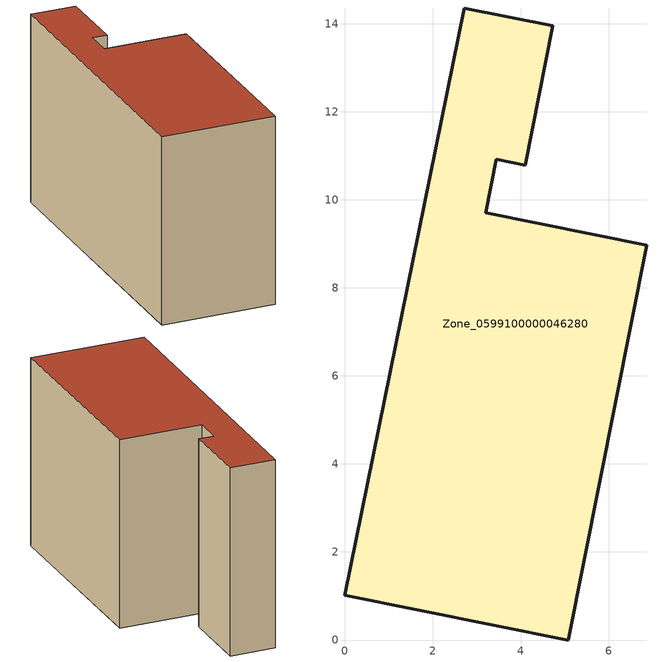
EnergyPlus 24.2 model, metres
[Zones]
Zone_0599100000046280
 floor ground (C_G): 5.08,0 0,1.02 2.71,14.36 4.73,13.96 4.1,10.79 3.44,10.92 3.2,9.71 6.86,8.97 z0
 wall outside (C_F): 3.44,10.92 4.1,10.79 4.73,13.96 2.71,14.36 0,1.02 5.08,0 6.86,8.97 3.2,9.71 3.44,10.92 z0:8.64
 roof outside (C_R): 5.08,0 6.86,8.97 3.2,9.71 3.44,10.92 4.1,10.79 4.73,13.96 2.71,14.36 0,1.02 z8.64
[BUILDING]
Pand.0599100000046280: North Axis=0; Terrain=City; Loads Convergence Tolerance Value=0.04; Temperature Convergence Tolerance Value=0.4; Solar Distribution=FullExterior; Maximum Number of Warmup Days=25; Minimum Number of Warmup Days=1
[Site:Location]
Rotterdam.The.Hague.AP_ZH_NLD Design_Conditions: Latitude=51.96; Longitude=4.45; Time Zone=1; Elevation=-4.5
[SITE:GROUNDTEMPERATURE:BUILDINGSURFACE]
18, 18, 18, 18, 18, 18, 18, 18, 18, 18, 18, 18
[MATERIAL] Thermal Absorptance=0.9; Solar Absorptance=0.7; Visible Absorptance=0.7
Name | Roughness | Thickness | Conductivity | Density | Specific Heat
G.TI.1975-1991 | MediumSmooth | 0.15 | 0.288461 | 540 | 1210
F.TI.1975-1991 | Rough | 0.3 | 0.230769 | 1920 | 840
R.TI.1975-1991 | MediumRough | 0.2 | 0.153846 | 1500 | 1000
[CONSTRUCTION]
C_G: G.TI.1975-1991
C_F: F.TI.1975-1991
C_R: R.TI.1975-1991
[ZONE]
Zone_0599100000046280: Type=1; Multiplier=1; Ceiling Height=Autocalculate; Volume=Autocalculate; Floor Area=autocalculate; Part of Total Floor Area=Yes
[ZONEINFILTRATION:DESIGNFLOWRATE]
Infil_Zone_0599100000046280: Zone or ZoneList or Space or SpaceList=Zone_0599100000046280; Schedule=AlwaysOn; Design Flow Rate Calculation Method=Flow/Area; Flow Rate per Floor Area=0.003; Constant Term Coefficient=1; Temperature Term Coefficient=0; Velocity Term Coefficient=0; Velocity Squared Term Coefficient=0
[HVACTEMPLATE:ZONE:IDEALLOADSAIRSYSTEM]
Zone_0599100000046280: Maximum Heating Supply Air Temperature=50; Minimum Cooling Supply Air Temperature=13; Maximum Heating Supply Air Humidity Ratio=0.0156; Minimum Cooling Supply Air Humidity Ratio=0.0077; Heating Limit=NoLimit; Cooling Limit=NoLimit; Dehumidification Control Type=ConstantSensibleHeatRatio; Cooling Sensible Heat Ratio=0.7; Dehumidification Setpoint=60; Humidification Control Type=None; Humidification Setpoint=30; Outdoor Air Method=None; Outdoor Air Flow Rate per Person=0.00944; Outdoor Air Flow Rate per Zone Floor Area=0; Outdoor Air Flow Rate per Zone=0; Demand Controlled Ventilation Type=None; Outdoor Air Economizer Type=NoEconomizer; Heat Recovery Type=None; Sensible Heat Recovery Effectiveness=0.7; Latent Heat Recovery Effectiveness=0.65
[ZONECONTROL:THERMOSTAT]
ThermostatControl_Zone_0599100000046280: Zone or ZoneList=Zone_0599100000046280; Control Type Schedule=DualSetpointControlType; Control 1=Thermostat_Zone_0599100000046280; Temperature Difference Between Cutout And Setpoint=0
[THERMOSTATSETPOINT:DUALSETPOINT]
Thermostat_Zone_0599100000046280: Heating Setpoint Temperature Schedule=HeatingSetpoint_Zone_0599100000046280; Cooling Setpoint Temperature Schedule=CoolingSetpoint_Zone_0599100000046280
[SCHEDULE:COMPACT]
HeatingSetpoint_Zone_0599100000046280: Through: 12/31, For: AllDays, Until: 24:00, 21
CoolingSetpoint_Zone_0599100000046280: Through: 12/31, For: AllDays, Until: 24:00, 24
DualSetpointControlType: Through: 12/31, For: AllDays, Until: 24:00, 4
AlwaysOn: Through: 12/31, For: AllDays, Until: 24:00, 1
